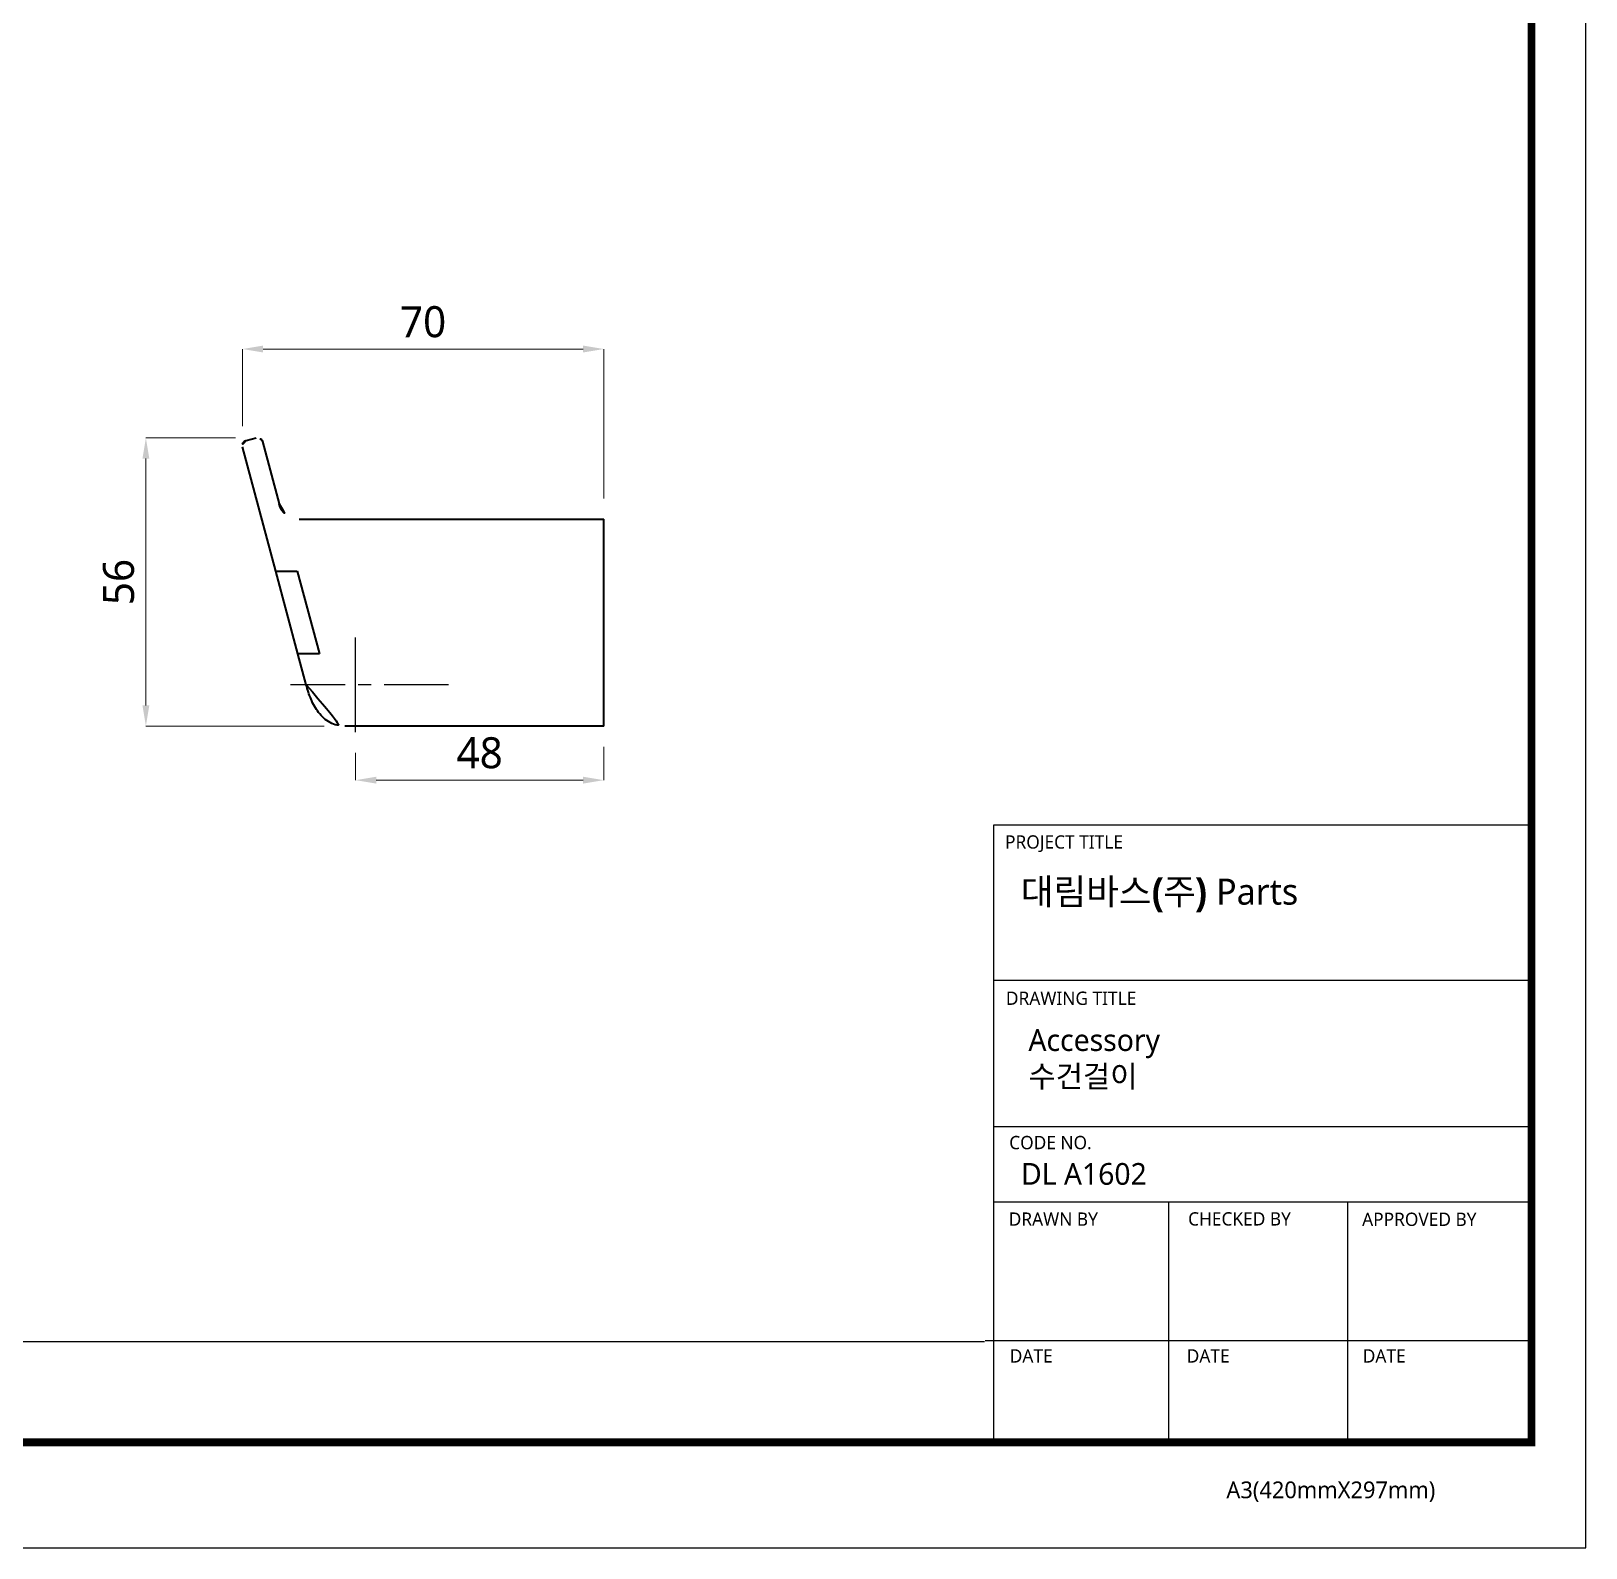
# Model space of a CAD drawing. Extents: x 16296660632 to 16296677481, y -37409620961 to -37409618123.
# Drawn here: x 16296676828 to 16296677128.8, y -37409618710.2 to -37409618416.7 of the extents above; entities that cross this region are included whole.
import ezdxf

# ---------------------------------------------------------------- set-up
doc = ezdxf.new("R2010")
doc.units = 0
doc.header["$LTSCALE"] = 10
doc.header["$MEASUREMENT"] = 0
doc.header["$PDMODE"] = 3
doc.header["$PDSIZE"] = -10
doc.linetypes.add('CENTER', pattern=[2, 1.25, -0.25, 0.25, -0.25])
doc.layers.get('0').update_dxf_attribs({"linetype": 'CONTINUOUS'})
doc.layers.get('DEFPOINTS').update_dxf_attribs({"linetype": 'CONTINUOUS'})
doc.layers.add('中心_', color=1, linetype='CENTER', true_color=0xff0000)
doc.layers.add('粗实线', color=7, linetype='CONTINUOUS', lineweight=35)
doc.styles.add('Daelim Dimension', font='')
doc.styles.get('Daelim Dimension').set_extended_font_data('NanumGothic')
doc.dimstyles.new('DEFAULT', dxfattribs={"dimscale": 2, "dimtxt": 2, "dimasz": 2, "dimexe": 0, "dimexo": 2, "dimgap": 1, "dimtad": 1, "dimdec": 1, "dimzin": 9, "dimdsep": 46, "dimtxsty": 'Daelim Dimension', "dimcen": 0.5, "dimclrd": 252, "dimclre": 252, "dimclrt": 3, "dimadec": 1, "dimazin": 0, "dimtfac": 1, "dimtdec": 1, "dimtix": 1, "dimtmove": 0, "dimatfit": 3, "dimfxl": 1, "dimtolj": 1, "dimtzin": 1, "dimlwd": 9, "dimlwe": 9, "dimarcsym": 0})

# ---------------------------------------------------------------- blocks, each defined once
blk = doc.blocks.new('*D24')
at = {"color": 5, "lineweight": 9, "ltscale": 0.5, "transparency": 16777216}
for p, q in [((16296676868.93541, -37409618493.170799), (16296676868.93541, -37409618478.222687)), ((16296676934.82748, -37409618478.222687), (16296676872.93541, -37409618478.222687)), ((16296676938.82748, -37409618507.169601), (16296676938.82748, -37409618478.222687))]:
    blk.add_line(p, q, dxfattribs=at)
at = {"color": 5, "ltscale": 0.5, "transparency": 16777216}
for points in [[(16296676872.93541, -37409618477.55603), (16296676872.93541, -37409618478.889359), (16296676868.93541, -37409618478.222687)], [(16296676934.82748, -37409618477.55603), (16296676934.82748, -37409618478.889359), (16296676938.82748, -37409618478.222687)]]:
    blk.add_solid(points, dxfattribs=at)
at = {"layer": 'DEFPOINTS', "color": 0, "ltscale": 0.5, "transparency": 16777216}
for p in [(16296676868.93541, -37409618478.222687), (16296676868.93541, -37409618497.170799), (16296676938.82748, -37409618511.169601)]:
    blk.add_point(p, dxfattribs=at)
at = {"color": 7, "ltscale": 0.5, "transparency": 16777216, "insert": (16296676903.881451, -37409618472.978058), "char_height": 6, "attachment_point": 5, "style": 'Daelim Dimension'}
blk.add_mtext('\\A1;70', dxfattribs=at)
blk = doc.blocks.new('*D25')
at = {"color": 5, "lineweight": 9, "ltscale": 0.5, "transparency": 16777216}
for p, q in [((16296676867.57437, -37409618495.42842), (16296676850.25637, -37409618495.42842)), ((16296676850.25637, -37409618499.42842), (16296676850.25637, -37409618547.1696)), ((16296676884.72754, -37409618551.1696), (16296676850.25637, -37409618551.1696))]:
    blk.add_line(p, q, dxfattribs=at)
at = {"color": 5, "ltscale": 0.5, "transparency": 16777216}
for points in [[(16296676849.58971, -37409618499.42842), (16296676850.92304, -37409618499.42842), (16296676850.25637, -37409618495.42842)], [(16296676849.58971, -37409618547.1696), (16296676850.92304, -37409618547.1696), (16296676850.25637, -37409618551.1696)]]:
    blk.add_solid(points, dxfattribs=at)
at = {"layer": 'DEFPOINTS', "color": 0, "ltscale": 0.5, "transparency": 16777216}
for p in [(16296676871.57437, -37409618495.42842), (16296676850.25637, -37409618551.1696), (16296676888.72754, -37409618551.1696)]:
    blk.add_point(p, dxfattribs=at)
at = {"color": 7, "ltscale": 0.5, "transparency": 16777216, "insert": (16296676844.99028, -37409618523.29901), "char_height": 6, "attachment_point": 5, "rotation": 90, "style": 'Daelim Dimension'}
blk.add_mtext('\\A1;56', dxfattribs=at)
blk = doc.blocks.new('*D26')
at = {"color": 5, "lineweight": 9, "ltscale": 0.5, "transparency": 16777216}
for p, q in [((16296676938.82748, -37409618555.169601), (16296676938.82748, -37409618561.640549)), ((16296676890.82748, -37409618556.329597), (16296676890.82748, -37409618561.640549)), ((16296676934.82748, -37409618561.640549), (16296676894.82748, -37409618561.640549))]:
    blk.add_line(p, q, dxfattribs=at)
at = {"color": 5, "ltscale": 0.5, "transparency": 16777216}
for points in [[(16296676894.82748, -37409618560.973877), (16296676894.82748, -37409618562.307213), (16296676890.82748, -37409618561.640549)], [(16296676934.82748, -37409618560.973877), (16296676934.82748, -37409618562.307213), (16296676938.82748, -37409618561.640549)]]:
    blk.add_solid(points, dxfattribs=at)
at = {"layer": 'DEFPOINTS', "color": 0, "ltscale": 0.5, "transparency": 16777216}
for p in [(16296676890.82748, -37409618552.329597), (16296676938.82748, -37409618551.169601), (16296676890.82748, -37409618561.640549)]:
    blk.add_point(p, dxfattribs=at)
at = {"color": 7, "ltscale": 0.5, "transparency": 16777216, "insert": (16296676914.82748, -37409618556.374451), "char_height": 6, "attachment_point": 5, "style": 'Daelim Dimension'}
blk.add_mtext('\\A1;48', dxfattribs=at)

msp = doc.modelspace()

# ---------------------------------------------------------------- linework, layer by layer
at = {"color": 5, "ltscale": 40}
for p, q in [((16296677118.30315, -37409618570.35173), (16296677014.26005, -37409618570.35173)), ((16296677118.30315, -37409618600.424744), (16296677014.26005, -37409618600.424744)), ((16296677118.30315, -37409618600.424744), (16296677014.26005, -37409618600.424744)), ((16296677118.30315, -37409618628.714417), (16296677014.26005, -37409618628.714417)), ((16296677118.30315, -37409618628.714417), (16296677014.26005, -37409618628.714417)), ((16296677118.30315, -37409618643.305077), (16296677014.26005, -37409618643.305077)), ((16296677118.30315, -37409618643.305077), (16296677014.26005, -37409618643.305077)), ((16296677048.054159, -37409618643.305077), (16296677048.054159, -37409618689.75206)), ((16296677082.7367, -37409618643.305077), (16296677082.7367, -37409618689.75206)), ((16296677118.30315, -37409618670.135719), (16296677012.615511, -37409618670.135719)), ((16296677118.30315, -37409618670.135719), (16296677015.07065, -37409618670.135719)), ((16296677118.30315, -37409618689.75206), (16296677029.137939, -37409618689.75206))]:
    msp.add_line(p, q, dxfattribs=at)
at = {"color": 5, "ltscale": 0.5}
msp.add_line((16296677014.26005, -37409618570.35173), (16296677014.26005, -37409618690.381401), dxfattribs=at)
at = {"color": 5}
msp.add_line((16296676488.30303, -37409618670.210129), (16296677012.49032, -37409618670.210129), dxfattribs=at)
at = {"ltscale": 0.5}
msp.add_lwpolyline([(16296676477.834841, -37409618710.177017), (16296677128.834841, -37409618710.177017), (16296677128.834841, -37409618233.177017), (16296676477.834841, -37409618233.177017)], close=True, dxfattribs=at)
at = {"color": 5, "linetype": 'ByBlock', "lineweight": 200, "const_width": 1.5}
msp.add_lwpolyline([(16296676488.30303, -37409618689.752296), (16296677118.30303, -37409618689.752296), (16296677118.30303, -37409618244.252296), (16296676488.30303, -37409618244.252296)], close=True, dxfattribs=at)
at = {"layer": '中心_', "color": 1, "linetype": 'CENTER', "true_color": 0xff0000}
for p, q in [((16296676890.82748, -37409618552.329597), (16296676890.82748, -37409618534.009598)), ((16296676908.82748, -37409618543.169601), (16296676878.26075, -37409618543.169601))]:
    msp.add_line(p, q, dxfattribs=at)
at = {"layer": '粗实线', "linetype": 'Continuous'}
for p, q in [((16296676869.642521, -37409618495.94606), (16296676871.574369, -37409618495.428421)), ((16296676875.36587, -37409618521.169601), (16296676868.93541, -37409618497.170799)), ((16296676872.79912, -37409618496.135529), (16296676876.033091, -37409618508.20488)), ((16296676879.89679, -37409618511.169601), (16296676938.82748, -37409618511.169601)), ((16296676938.82748, -37409618551.169601), (16296676938.82748, -37409618511.169601)), ((16296676875.36587, -37409618521.169601), (16296676879.5403, -37409618521.169601)), ((16296676879.5403, -37409618521.169601), (16296676883.82748, -37409618537.169601)), ((16296676881.260929, -37409618543.170273), (16296676879.653061, -37409618537.169601)), ((16296676883.82748, -37409618537.169601), (16296676879.653061, -37409618537.169601)), ((16296676938.82748, -37409618551.169601), (16296676888.727539, -37409618551.169601))]:
    msp.add_line(p, q, dxfattribs=at)
at = {"layer": '粗实线'}
msp.add_line((16296676879.653061, -37409618537.169601), (16296676875.36587, -37409618521.169601), dxfattribs=at)
at = {"layer": '粗实线', "linetype": 'Continuous'}
for centre, radius, start, end in [((16296676871.833191, -37409618496.394348), 1, 15.00003865, 105.00001036), ((16296676869.90134, -37409618496.91198), 1, 105.00001036, 195.00003865), ((16296676879.89679, -37409618507.169601), 4, 195.00003865, 270)]:
    msp.add_arc(centre, radius, start, end, dxfattribs=at)
msp.add_open_spline([(16296676881.260929, -37409618543.170273), (16296676881.516109, -37409618544.122589), (16296676881.97669, -37409618545.535339), (16296676882.83494, -37409618547.314522), (16296676883.636089, -37409618548.563713), (16296676884.631611, -37409618549.668716), (16296676885.8459, -37409618550.537102), (16296676887.244431, -37409618551.065262), (16296676888.234819, -37409618551.169601), (16296676888.727539, -37409618551.169601)], degree=3, knots=[0, 0, 0, 0, 0.2500392021, 0.3751206644, 0.5001775015, 0.6251820196, 0.7501257326, 0.875040972, 1, 1, 1, 1], dxfattribs=at)

# ---------------------------------------------------------------- texts
at = {"color": 5, "ltscale": 40, "style": 'Daelim Dimension'}
for s, height, p in [('PROJECT TITLE', 2.56901127, (16296677016.46261, -37409618574.880211)), ('DRAWING TITLE', 2.56901127, (16296677016.627319, -37409618605.116096)), ('CODE NO.', 2.5690113, (16296677017.271561, -37409618633.038078)), ('DRAWN BY', 2.5690113, (16296677017.17082, -37409618647.846474)), ('CHECKED BY', 2.5690113, (16296677051.880989, -37409618647.800911)), ('APPROVED BY', 2.56901127, (16296677085.54438, -37409618647.883904)), ('DATE', 2.5690113, (16296677017.371481, -37409618674.324471)), ('DATE', 2.5690113, (16296677051.607809, -37409618674.324471)), ('DATE', 2.5690113, (16296677085.662519, -37409618674.324471)), ('A3(420mmX297mm)', 3.24237133, (16296677059.288099, -37409618700.568008))]:
    msp.add_text(s, height=height, dxfattribs=at).set_placement(p)
at = {"attachment_point": 1, "style": 'Daelim Dimension'}
for s, insert, char_height, width in [('{\\fPretendard Variable SemiBold|b0|i0|c129|p2;\\C7;대림바스(주)} Parts', (16296677019.51833, -37409618580.682037), 5.03600079, 80.93992813), (' Accessory\\P 수건걸이', (16296677019.562759, -37409618609.828484), 4.2041236, 70.7511006), ('DL A1602', (16296677019.562759, -37409618635.719887), 4.2041236, 70.7511006)]:
    msp.add_mtext(s, dxfattribs=dict(at, insert=insert, char_height=char_height, width=width))

# ---------------------------------------------------------------- dimensions: what is measured, and where the dimension line sits
at = {"ltscale": 0.5}
for base, p1, p2, override, picture, middle in [((16296676868.93541, -37409618478.222687), (16296676938.82748, -37409618511.169601), (16296676868.93541, -37409618497.170799), {"dimtxt": 3, "dimdec": 0, "dimclrd": 5, "dimclre": 5, "dimclrt": 7}, '*D24', (16296676903.881451, -37409618472.978058)), ((16296676890.82748, -37409618561.640549), (16296676938.82748, -37409618551.169601), (16296676890.82748, -37409618552.329597), {"dimtxt": 3, "dimclrd": 5, "dimclre": 5, "dimclrt": 7}, '*D26', (16296676914.82748, -37409618556.374451))]:
    dim = msp.add_linear_dim(base=base, p1=p1, p2=p2, dimstyle='DEFAULT', override=override, dxfattribs=at)
    dim.commit()
    dim.dimension.update_dxf_attribs({"geometry": picture, "text_midpoint": middle})
dim = msp.add_linear_dim(base=(16296676850.256371, -37409618551.169601), p1=(16296676871.574369, -37409618495.428421), p2=(16296676888.727539, -37409618551.169601), angle=90, dimstyle='DEFAULT', override={"dimtxt": 3, "dimdec": 0, "dimclrd": 5, "dimclre": 5, "dimclrt": 7}, dxfattribs=at)
dim.commit()
dim.dimension.update_dxf_attribs({"geometry": '*D25', "text_midpoint": (16296676844.99028, -37409618523.299011)})

doc.saveas('drawing.dxf')
